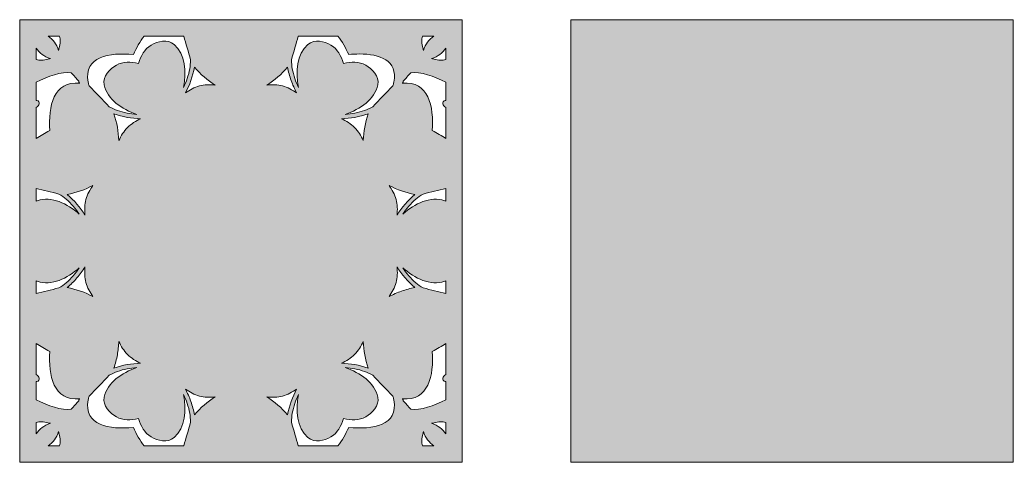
# Model space of a CAD drawing. Extents: x -175 to 692, y -400 to 112.
# Drawn here: x 324.8 to 692.2, y -400.3 to -236.7 of the extents above; entities that cross this region are included whole.
import ezdxf

# ---------------------------------------------------------------- set-up
doc = ezdxf.new("R2010")
doc.units = 0
doc.header["$MEASUREMENT"] = 0
doc.layers.add('Layer 1', color=7, linetype='Continuous', lineweight=0)

msp = doc.modelspace()

# ---------------------------------------------------------------- hatches: boundary and pattern name
at = {"layer": 'Layer 1', "true_color": 0x005978, "transparency": 33554687}
h = msp.add_hatch(color=146, dxfattribs=at)
h.dxf.hatch_style = 2
edge = h.paths.add_edge_path()
edge.add_spline(control_points=[(473.87, -389.92), (473.87, -389.92), (473.94, -389.6), (473.94, -389.6), (473.99, -389.39), (474.02, -389.19), (474.06, -388.98), (474.85, -391.37), (476.2, -393.06), (477.9, -394.29), (477.9, -394.29), (473.75, -394.29), (473.75, -394.29), (473.19, -393.03), (473.53, -391.45), (473.87, -389.92)], knot_values=[0, 0, 0, 0, 1, 1, 1, 2, 2, 2, 3, 3, 3, 4, 4, 4, 5, 5, 5, 5], degree=3, periodic=0)
edge = h.paths.add_edge_path()
edge.add_spline(control_points=[(427.8, -394.29), (426.96, -391.38), (426.11, -388.47), (425.27, -385.55), (425.26, -385.53), (425.25, -385.52), (425.25, -385.5), (425.29, -384.37), (425.41, -383.25), (425.59, -382.19), (426, -379.78), (426.85, -377.47), (427.92, -375.25), (426.76, -381.09), (427.2, -387.5), (431.36, -391.19), (433.76, -393.32), (437.45, -392.4), (439.89, -390.95), (442.34, -389.5), (443.68, -386.92), (444.54, -384.19), (447.34, -384.81), (450.24, -384.93), (452.72, -383.54), (455.2, -382.15), (457.84, -379.42), (457.2, -376.28), (456.08, -370.82), (450.76, -367.24), (445.11, -365.33), (447.57, -365.5), (449.99, -365.93), (452.29, -366.77), (453.3, -367.15), (454.32, -367.6), (455.32, -368.13), (455.33, -368.15), (455.34, -368.17), (455.36, -368.18), (457.82, -370.74), (460.28, -373.3), (462.75, -375.87), (462.9, -376.32), (463.04, -376.77), (463.13, -377.24), (464.99, -386.83), (455.2, -388.29), (446.44, -387.47), (446.44, -387.47), (446.44, -387.47), (446.44, -387.47), (445.32, -389.9), (443.98, -392.3), (442.44, -394.29), (442.44, -394.29), (427.8, -394.29), (427.8, -394.29)], knot_values=[0, 0, 0, 0, 1, 1, 1, 2, 2, 2, 3, 3, 3, 4, 4, 4, 5, 5, 5, 6, 6, 6, 7, 7, 7, 8, 8, 8, 9, 9, 9, 10, 10, 10, 11, 11, 11, 12, 12, 12, 13, 13, 13, 14, 14, 14, 15, 15, 15, 16, 16, 16, 17, 17, 17, 18, 18, 18, 19, 19, 19, 19], degree=3, periodic=0)
edge = h.paths.add_edge_path()
edge.add_spline(control_points=[(366.79, -387.47), (366.79, -387.47), (366.79, -387.47), (366.79, -387.47), (358.03, -388.29), (348.24, -386.83), (350.1, -377.24), (350.19, -376.77), (350.33, -376.32), (350.48, -375.87), (352.95, -373.3), (355.41, -370.74), (357.87, -368.18), (357.88, -368.17), (357.89, -368.15), (357.91, -368.13), (358.91, -367.6), (359.93, -367.15), (360.94, -366.77), (363.24, -365.93), (365.66, -365.5), (368.12, -365.33), (362.47, -367.24), (357.15, -370.82), (356.03, -376.28), (355.39, -379.42), (358.03, -382.15), (360.51, -383.54), (362.99, -384.93), (365.89, -384.81), (368.69, -384.19), (369.55, -386.92), (370.89, -389.5), (373.34, -390.95), (375.78, -392.4), (379.46, -393.32), (381.87, -391.19), (386.03, -387.5), (386.47, -381.09), (385.31, -375.25), (386.38, -377.47), (387.23, -379.78), (387.64, -382.19), (387.82, -383.25), (387.94, -384.37), (387.98, -385.5), (387.97, -385.52), (387.97, -385.53), (387.96, -385.55), (387.12, -388.47), (386.27, -391.38), (385.43, -394.29), (385.43, -394.29), (370.79, -394.29), (370.79, -394.29), (369.25, -392.3), (367.91, -389.9), (366.79, -387.47)], knot_values=[0, 0, 0, 0, 1, 1, 1, 2, 2, 2, 3, 3, 3, 4, 4, 4, 5, 5, 5, 6, 6, 6, 7, 7, 7, 8, 8, 8, 9, 9, 9, 10, 10, 10, 11, 11, 11, 12, 12, 12, 13, 13, 13, 14, 14, 14, 15, 15, 15, 16, 16, 16, 17, 17, 17, 18, 18, 18, 19, 19, 19, 19], degree=3, periodic=0)
edge = h.paths.add_edge_path()
edge.add_spline(control_points=[(335.33, -394.29), (337.03, -393.06), (338.38, -391.37), (339.17, -388.98), (339.21, -389.19), (339.24, -389.39), (339.29, -389.6), (339.29, -389.6), (339.36, -389.92), (339.36, -389.92), (339.7, -391.45), (340.04, -393.02), (339.48, -394.29), (339.48, -394.29), (335.33, -394.29), (335.33, -394.29)], knot_values=[0, 0, 0, 0, 1, 1, 1, 2, 2, 2, 3, 3, 3, 4, 4, 4, 5, 5, 5, 5], degree=3, periodic=0)
edge = h.paths.add_edge_path()
edge.add_spline(control_points=[(339.36, -247.08), (339.36, -247.08), (339.29, -247.39), (339.29, -247.39), (339.24, -247.61), (339.21, -247.81), (339.17, -248.01), (338.38, -245.63), (337.03, -243.94), (335.34, -242.71), (335.34, -242.71), (339.48, -242.71), (339.48, -242.71), (340.04, -243.98), (339.7, -245.55), (339.36, -247.08)], knot_values=[0, 0, 0, 0, 1, 1, 1, 2, 2, 2, 3, 3, 3, 4, 4, 4, 5, 5, 5, 5], degree=3, periodic=0)
edge = h.paths.add_edge_path()
edge.add_spline(control_points=[(349.21, -303.12), (348.79, -305.03), (348.69, -306.99), (348.91, -308.93), (347.09, -306.09), (344.97, -303.48), (342.33, -301.27), (345.72, -300.69), (348.86, -299.48), (351.86, -297.93), (350.7, -299.5), (349.81, -301.25), (349.21, -303.12)], knot_values=[0, 0, 0, 0, 1, 1, 1, 2, 2, 2, 3, 3, 3, 4, 4, 4, 4], degree=3, periodic=0)
edge = h.paths.add_edge_path()
edge.add_spline(control_points=[(342.33, -335.72), (343.65, -334.62), (344.84, -333.42), (345.93, -332.13), (347.02, -330.85), (348.01, -329.48), (348.91, -328.06), (348.69, -330.01), (348.79, -331.97), (349.21, -333.88), (349.81, -335.75), (350.7, -337.49), (351.86, -339.06), (348.86, -337.52), (345.72, -336.31), (342.33, -335.72)], knot_values=[0, 0, 0, 0, 1, 1, 1, 2, 2, 2, 3, 3, 3, 4, 4, 4, 5, 5, 5, 5], degree=3, periodic=0)
edge = h.paths.add_edge_path()
edge.add_spline(control_points=[(330.82, -389.77), (330.82, -389.77), (330.82, -385.63), (330.82, -385.63), (332.09, -385.07), (333.67, -385.41), (335.2, -385.75), (335.2, -385.75), (335.51, -385.82), (335.51, -385.82), (335.73, -385.87), (335.93, -385.91), (336.13, -385.94), (333.74, -386.73), (332.06, -388.08), (330.82, -389.77)], knot_values=[0, 0, 0, 0, 1, 1, 1, 2, 2, 2, 3, 3, 3, 4, 4, 4, 5, 5, 5, 5], degree=3, periodic=0)
edge = h.paths.add_edge_path()
edge.add_spline(control_points=[(331.28, -303.59), (331.12, -303.64), (330.97, -303.7), (330.82, -303.77), (330.82, -303.77), (330.82, -299.05), (330.82, -299.05), (333.62, -299.74), (336.42, -300.44), (339.22, -301.12), (339.24, -301.13), (339.25, -301.13), (339.27, -301.13), (340.23, -301.73), (341.14, -302.39), (341.97, -303.08), (343.85, -304.65), (345.43, -306.54), (346.81, -308.57), (342.33, -304.64), (336.57, -301.82), (331.28, -303.59)], knot_values=[0, 0, 0, 0, 1, 1, 1, 2, 2, 2, 3, 3, 3, 4, 4, 4, 5, 5, 5, 6, 6, 6, 7, 7, 7, 7], degree=3, periodic=0)
edge = h.paths.add_edge_path()
edge.add_spline(control_points=[(330.82, -333.22), (330.97, -333.29), (331.12, -333.36), (331.28, -333.41), (336.57, -335.18), (342.33, -332.35), (346.81, -328.42), (345.43, -330.46), (343.85, -332.35), (341.97, -333.92), (341.14, -334.6), (340.23, -335.26), (339.27, -335.86), (339.25, -335.86), (339.24, -335.86), (339.22, -335.87), (336.42, -336.56), (333.62, -337.25), (330.82, -337.94), (330.82, -337.94), (330.82, -333.22), (330.82, -333.22)], knot_values=[0, 0, 0, 0, 1, 1, 1, 2, 2, 2, 3, 3, 3, 4, 4, 4, 5, 5, 5, 6, 6, 6, 7, 7, 7, 7], degree=3, periodic=0)
edge = h.paths.add_edge_path()
edge.add_spline(control_points=[(330.82, -269.08), (330.84, -269.07), (330.85, -269.08), (330.87, -269.07), (331.97, -268.67), (332.58, -266.9), (331.06, -266.5), (330.98, -266.48), (330.9, -266.48), (330.82, -266.47), (330.82, -266.47), (330.82, -259.79), (330.82, -259.79), (335.06, -257.72), (340.32, -255.54), (343.84, -256.33), (344.77, -257.34), (345.71, -258.35), (346.64, -259.35), (346.58, -259.59), (346.63, -259.86), (346.87, -260.08), (346.9, -260.11), (346.93, -260.14), (346.96, -260.17), (337.21, -259.22), (335.28, -268.71), (335.89, -277.66), (335.89, -277.66), (335.88, -277.66), (335.88, -277.66), (334.11, -278.53), (332.39, -279.51), (330.82, -280.61), (330.82, -280.61), (330.82, -269.08), (330.82, -269.08)], knot_values=[0, 0, 0, 0, 1, 1, 1, 2, 2, 2, 3, 3, 3, 4, 4, 4, 5, 5, 5, 6, 6, 6, 7, 7, 7, 8, 8, 8, 9, 9, 9, 10, 10, 10, 11, 11, 11, 12, 12, 12, 12], degree=3, periodic=0)
edge = h.paths.add_edge_path()
edge.add_spline(control_points=[(330.82, -247.22), (332.06, -248.92), (333.74, -250.26), (336.13, -251.05), (335.93, -251.09), (335.73, -251.12), (335.51, -251.17), (335.51, -251.17), (335.2, -251.24), (335.2, -251.24), (333.67, -251.58), (332.1, -251.92), (330.82, -251.36), (330.82, -251.36), (330.82, -247.22), (330.82, -247.22)], knot_values=[0, 0, 0, 0, 1, 1, 1, 2, 2, 2, 3, 3, 3, 4, 4, 4, 5, 5, 5, 5], degree=3, periodic=0)
edge = h.paths.add_edge_path()
edge.add_spline(control_points=[(346.87, -376.91), (346.63, -377.14), (346.58, -377.4), (346.64, -377.64), (345.71, -378.65), (344.77, -379.65), (343.84, -380.66), (340.32, -381.45), (335.06, -379.28), (330.82, -377.2), (330.82, -377.2), (330.82, -370.52), (330.82, -370.52), (330.9, -370.51), (330.98, -370.51), (331.06, -370.49), (332.58, -370.1), (331.97, -368.32), (330.87, -367.92), (330.85, -367.91), (330.84, -367.92), (330.82, -367.91), (330.82, -367.91), (330.82, -356.39), (330.82, -356.39), (332.39, -357.48), (334.11, -358.47), (335.88, -359.33), (335.88, -359.33), (335.89, -359.33), (335.89, -359.33), (335.28, -368.28), (337.21, -377.77), (346.96, -376.82), (346.93, -376.85), (346.9, -376.88), (346.87, -376.91)], knot_values=[0, 0, 0, 0, 1, 1, 1, 2, 2, 2, 3, 3, 3, 4, 4, 4, 5, 5, 5, 6, 6, 6, 7, 7, 7, 8, 8, 8, 9, 9, 9, 10, 10, 10, 11, 11, 11, 12, 12, 12, 12], degree=3, periodic=0)
edge = h.paths.add_edge_path()
edge.add_spline(control_points=[(369.48, -363.69), (366.11, -363.84), (362.79, -364.37), (359.55, -365.56), (360.15, -363.94), (360.57, -362.3), (360.88, -360.65), (361.18, -358.99), (361.35, -357.32), (361.43, -355.64), (362.21, -357.43), (363.27, -359.07), (364.59, -360.52), (366.04, -361.84), (367.69, -362.9), (369.48, -363.69)], knot_values=[0, 0, 0, 0, 1, 1, 1, 2, 2, 2, 3, 3, 3, 4, 4, 4, 5, 5, 5, 5], degree=3, periodic=0)
edge = h.paths.add_edge_path()
edge.add_spline(control_points=[(364.59, -276.48), (363.27, -277.92), (362.21, -279.57), (361.43, -281.36), (361.27, -277.99), (360.74, -274.67), (359.55, -271.43), (362.79, -272.63), (366.11, -273.15), (369.48, -273.31), (367.69, -274.09), (366.04, -275.16), (364.59, -276.48)], knot_values=[0, 0, 0, 0, 1, 1, 1, 2, 2, 2, 3, 3, 3, 4, 4, 4, 4], degree=3, periodic=0)
edge = h.paths.add_edge_path()
edge.add_spline(control_points=[(385.43, -242.71), (386.27, -245.62), (387.12, -248.53), (387.96, -251.44), (387.97, -251.46), (387.97, -251.48), (387.98, -251.5), (387.94, -252.63), (387.82, -253.74), (387.64, -254.8), (387.23, -257.22), (386.38, -259.53), (385.31, -261.75), (386.47, -255.9), (386.03, -249.49), (381.87, -245.81), (379.46, -243.68), (375.78, -244.6), (373.34, -246.05), (370.89, -247.5), (369.55, -250.07), (368.69, -252.8), (365.89, -252.18), (362.99, -252.06), (360.51, -253.45), (358.03, -254.84), (355.39, -257.58), (356.03, -260.72), (357.15, -266.17), (362.47, -269.76), (368.12, -271.67), (365.66, -271.49), (363.24, -271.07), (360.94, -270.22), (359.93, -269.85), (358.91, -269.39), (357.91, -268.86), (357.89, -268.84), (357.88, -268.83), (357.87, -268.82), (355.41, -266.25), (352.95, -263.69), (350.48, -261.13), (350.33, -260.68), (350.19, -260.23), (350.1, -259.75), (348.24, -250.16), (358.03, -248.71), (366.79, -249.52), (367.91, -247.1), (369.26, -244.7), (370.79, -242.71), (370.79, -242.71), (385.43, -242.71), (385.43, -242.71)], knot_values=[0, 0, 0, 0, 1, 1, 1, 2, 2, 2, 3, 3, 3, 4, 4, 4, 5, 5, 5, 6, 6, 6, 7, 7, 7, 8, 8, 8, 9, 9, 9, 10, 10, 10, 11, 11, 11, 12, 12, 12, 13, 13, 13, 14, 14, 14, 15, 15, 15, 16, 16, 16, 17, 17, 17, 18, 18, 18, 18], degree=3, periodic=0)
edge = h.paths.add_edge_path()
edge.add_spline(control_points=[(422, -261.1), (420.08, -260.68), (418.12, -260.58), (416.18, -260.8), (419.02, -258.97), (421.64, -256.86), (423.84, -254.21), (424.14, -255.91), (424.58, -257.54), (425.15, -259.13), (425.72, -260.71), (426.41, -262.25), (427.18, -263.74), (425.61, -262.58), (423.86, -261.69), (422, -261.1)], knot_values=[0, 0, 0, 0, 1, 1, 1, 2, 2, 2, 3, 3, 3, 4, 4, 4, 5, 5, 5, 5], degree=3, periodic=0)
edge = h.paths.add_edge_path()
edge.add_spline(control_points=[(416.18, -376.2), (418.12, -376.42), (420.08, -376.32), (422, -375.9), (423.86, -375.31), (425.61, -374.42), (427.18, -373.25), (425.63, -376.25), (424.43, -379.39), (423.84, -382.78), (421.64, -380.14), (419.02, -378.02), (416.18, -376.2)], knot_values=[0, 0, 0, 0, 1, 1, 1, 2, 2, 2, 3, 3, 3, 4, 4, 4, 4], degree=3, periodic=0)
edge = h.paths.add_edge_path()
edge.add_spline(control_points=[(391.23, -375.9), (393.15, -376.32), (395.11, -376.42), (397.05, -376.2), (394.21, -378.02), (391.59, -380.14), (389.39, -382.78), (389.09, -381.08), (388.65, -379.46), (388.08, -377.87), (387.51, -376.28), (386.82, -374.75), (386.05, -373.25), (387.62, -374.42), (389.37, -375.31), (391.23, -375.9)], knot_values=[0, 0, 0, 0, 1, 1, 1, 2, 2, 2, 3, 3, 3, 4, 4, 4, 5, 5, 5, 5], degree=3, periodic=0)
edge = h.paths.add_edge_path()
edge.add_spline(control_points=[(397.05, -260.8), (395.11, -260.58), (393.15, -260.68), (391.23, -261.1), (389.37, -261.69), (387.62, -262.58), (386.05, -263.74), (387.6, -260.75), (388.8, -257.61), (389.39, -254.21), (391.59, -256.86), (394.21, -258.97), (397.05, -260.8)], knot_values=[0, 0, 0, 0, 1, 1, 1, 2, 2, 2, 3, 3, 3, 4, 4, 4, 4], degree=3, periodic=0)
edge = h.paths.add_edge_path()
edge.add_spline(control_points=[(453.68, -365.56), (450.44, -364.37), (447.12, -363.84), (443.75, -363.69), (445.54, -362.9), (447.19, -361.84), (448.63, -360.52), (449.96, -359.07), (451.02, -357.43), (451.8, -355.64), (451.96, -359), (452.48, -362.33), (453.68, -365.56)], knot_values=[0, 0, 0, 0, 1, 1, 1, 2, 2, 2, 3, 3, 3, 4, 4, 4, 4], degree=3, periodic=0)
edge = h.paths.add_edge_path()
edge.add_spline(control_points=[(451.8, -281.36), (451.02, -279.57), (449.96, -277.92), (448.63, -276.48), (447.19, -275.16), (445.54, -274.09), (443.75, -273.31), (447.12, -273.15), (450.44, -272.63), (453.68, -271.43), (452.48, -274.67), (451.96, -277.99), (451.8, -281.36)], knot_values=[0, 0, 0, 0, 1, 1, 1, 2, 2, 2, 3, 3, 3, 4, 4, 4, 4], degree=3, periodic=0)
edge = h.paths.add_edge_path()
edge.add_spline(control_points=[(446.44, -249.52), (447.75, -249.4), (449.09, -249.33), (450.41, -249.33), (457.88, -249.33), (464.71, -251.6), (463.13, -259.75), (463.04, -260.23), (462.9, -260.68), (462.75, -261.13), (460.28, -263.69), (457.82, -266.25), (455.36, -268.82), (455.34, -268.83), (455.33, -268.84), (455.32, -268.86), (454.32, -269.39), (453.3, -269.85), (452.29, -270.22), (449.99, -271.07), (447.57, -271.49), (445.11, -271.67), (450.76, -269.76), (456.08, -266.17), (457.2, -260.72), (457.84, -257.58), (455.2, -254.84), (452.72, -253.45), (450.24, -252.06), (447.34, -252.18), (444.54, -252.8), (443.68, -250.07), (442.34, -247.5), (439.89, -246.05), (437.45, -244.6), (433.76, -243.68), (431.36, -245.81), (427.2, -249.49), (426.76, -255.9), (427.92, -261.75), (426.85, -259.53), (426, -257.22), (425.59, -254.8), (425.41, -253.74), (425.29, -252.63), (425.25, -251.5), (425.25, -251.48), (425.26, -251.46), (425.27, -251.44), (426.11, -248.53), (426.95, -245.62), (427.8, -242.71), (427.8, -242.71), (442.44, -242.71), (442.44, -242.71), (443.98, -244.7), (445.32, -247.1), (446.44, -249.52)], knot_values=[0, 0, 0, 0, 1, 1, 1, 2, 2, 2, 3, 3, 3, 4, 4, 4, 5, 5, 5, 6, 6, 6, 7, 7, 7, 8, 8, 8, 9, 9, 9, 10, 10, 10, 11, 11, 11, 12, 12, 12, 13, 13, 13, 14, 14, 14, 15, 15, 15, 16, 16, 16, 17, 17, 17, 18, 18, 18, 19, 19, 19, 19], degree=3, periodic=0)
edge = h.paths.add_edge_path()
edge.add_spline(control_points=[(477.88, -242.71), (476.19, -243.95), (474.85, -245.63), (474.06, -248.01), (474.02, -247.81), (473.99, -247.61), (473.94, -247.39), (473.94, -247.39), (473.87, -247.08), (473.87, -247.08), (473.53, -245.55), (473.19, -243.98), (473.75, -242.71), (473.75, -242.71), (477.88, -242.71), (477.88, -242.71)], knot_values=[0, 0, 0, 0, 1, 1, 1, 2, 2, 2, 3, 3, 3, 4, 4, 4, 5, 5, 5, 5], degree=3, periodic=0)
edge = h.paths.add_edge_path()
edge.add_spline(control_points=[(482.41, -247.22), (482.41, -247.22), (482.41, -251.36), (482.41, -251.36), (481.14, -251.93), (479.56, -251.58), (478.03, -251.24), (478.03, -251.24), (477.72, -251.17), (477.72, -251.17), (477.5, -251.12), (477.3, -251.09), (477.1, -251.05), (479.49, -250.26), (481.17, -248.91), (482.41, -247.22)], knot_values=[0, 0, 0, 0, 1, 1, 1, 2, 2, 2, 3, 3, 3, 4, 4, 4, 5, 5, 5, 5], degree=3, periodic=0)
edge = h.paths.add_edge_path()
edge.add_spline(control_points=[(482.41, -266.47), (482.33, -266.48), (482.25, -266.48), (482.17, -266.5), (480.65, -266.9), (481.26, -268.67), (482.36, -269.07), (482.38, -269.08), (482.39, -269.07), (482.41, -269.08), (482.41, -269.08), (482.41, -280.61), (482.41, -280.61), (480.85, -279.52), (479.12, -278.53), (477.35, -277.66), (477.35, -277.66), (477.34, -277.66), (477.34, -277.66), (477.95, -268.71), (476.02, -259.22), (466.27, -260.17), (466.3, -260.14), (466.33, -260.11), (466.36, -260.08), (466.6, -259.86), (466.65, -259.59), (466.59, -259.35), (467.52, -258.35), (468.46, -257.34), (469.39, -256.33), (472.91, -255.54), (478.18, -257.72), (482.41, -259.8), (482.41, -259.8), (482.41, -266.47), (482.41, -266.47)], knot_values=[0, 0, 0, 0, 1, 1, 1, 2, 2, 2, 3, 3, 3, 4, 4, 4, 5, 5, 5, 6, 6, 6, 7, 7, 7, 8, 8, 8, 9, 9, 9, 10, 10, 10, 11, 11, 11, 12, 12, 12, 12], degree=3, periodic=0)
edge = h.paths.add_edge_path()
edge.add_spline(control_points=[(464.02, -333.88), (464.44, -331.97), (464.54, -330.01), (464.31, -328.06), (466.14, -330.91), (468.25, -333.52), (470.9, -335.72), (469.2, -336.02), (467.57, -336.47), (465.99, -337.03), (464.4, -337.6), (462.86, -338.29), (461.37, -339.06), (462.53, -337.49), (463.42, -335.75), (464.02, -333.88)], knot_values=[0, 0, 0, 0, 1, 1, 1, 2, 2, 2, 3, 3, 3, 4, 4, 4, 5, 5, 5, 5], degree=3, periodic=0)
edge = h.paths.add_edge_path()
edge.add_spline(control_points=[(464.31, -308.93), (464.54, -306.99), (464.44, -305.03), (464.02, -303.12), (463.42, -301.25), (462.53, -299.5), (461.37, -297.93), (464.37, -299.48), (467.51, -300.69), (470.9, -301.27), (468.25, -303.48), (466.14, -306.09), (464.31, -308.93)], knot_values=[0, 0, 0, 0, 1, 1, 1, 2, 2, 2, 3, 3, 3, 4, 4, 4, 4], degree=3, periodic=0)
edge = h.paths.add_edge_path()
edge.add_spline(control_points=[(482.41, -337.94), (479.61, -337.25), (476.81, -336.56), (474.01, -335.87), (473.99, -335.86), (473.97, -335.86), (473.96, -335.86), (472.99, -335.26), (472.09, -334.6), (471.26, -333.92), (469.38, -332.35), (467.8, -330.46), (466.42, -328.42), (470.9, -332.35), (476.66, -335.18), (481.94, -333.41), (482.11, -333.36), (482.26, -333.29), (482.41, -333.22), (482.41, -333.22), (482.41, -337.94), (482.41, -337.94)], knot_values=[0, 0, 0, 0, 1, 1, 1, 2, 2, 2, 3, 3, 3, 4, 4, 4, 5, 5, 5, 6, 6, 6, 7, 7, 7, 7], degree=3, periodic=0)
edge = h.paths.add_edge_path()
edge.add_spline(control_points=[(482.41, -303.77), (482.26, -303.71), (482.11, -303.64), (481.94, -303.59), (476.66, -301.82), (470.9, -304.64), (466.42, -308.57), (467.8, -306.54), (469.38, -304.65), (471.26, -303.08), (472.09, -302.39), (472.99, -301.73), (473.96, -301.13), (473.97, -301.13), (473.99, -301.13), (474.01, -301.12), (476.81, -300.43), (479.61, -299.74), (482.41, -299.05), (482.41, -299.05), (482.41, -303.77), (482.41, -303.77)], knot_values=[0, 0, 0, 0, 1, 1, 1, 2, 2, 2, 3, 3, 3, 4, 4, 4, 5, 5, 5, 6, 6, 6, 7, 7, 7, 7], degree=3, periodic=0)
edge = h.paths.add_edge_path()
edge.add_spline(control_points=[(482.41, -367.91), (482.39, -367.92), (482.38, -367.91), (482.36, -367.92), (481.26, -368.32), (480.65, -370.1), (482.17, -370.49), (482.25, -370.51), (482.33, -370.52), (482.41, -370.52), (482.41, -370.52), (482.41, -377.2), (482.41, -377.2), (478.18, -379.28), (472.91, -381.45), (469.39, -380.66), (468.46, -379.65), (467.52, -378.65), (466.59, -377.64), (466.65, -377.4), (466.6, -377.14), (466.36, -376.91), (466.33, -376.88), (466.3, -376.85), (466.27, -376.82), (476.02, -377.77), (477.95, -368.28), (477.34, -359.33), (477.34, -359.33), (477.35, -359.33), (477.35, -359.33), (479.12, -358.47), (480.85, -357.48), (482.41, -356.38), (482.41, -356.38), (482.41, -367.91), (482.41, -367.91)], knot_values=[0, 0, 0, 0, 1, 1, 1, 2, 2, 2, 3, 3, 3, 4, 4, 4, 5, 5, 5, 6, 6, 6, 7, 7, 7, 8, 8, 8, 9, 9, 9, 10, 10, 10, 11, 11, 11, 12, 12, 12, 12], degree=3, periodic=0)
edge = h.paths.add_edge_path()
edge.add_spline(control_points=[(477.1, -385.94), (477.3, -385.91), (477.5, -385.87), (477.72, -385.82), (477.72, -385.82), (478.03, -385.75), (478.03, -385.75), (479.56, -385.41), (481.14, -385.07), (482.41, -385.64), (482.41, -385.64), (482.41, -389.78), (482.41, -389.78), (481.17, -388.08), (479.49, -386.73), (477.1, -385.94)], knot_values=[0, 0, 0, 0, 1, 1, 1, 2, 2, 2, 3, 3, 3, 4, 4, 4, 5, 5, 5, 5], degree=3, periodic=0)
edge = h.paths.add_edge_path()
edge.add_spline(control_points=[(477.96, -236.7), (477.96, -236.7), (464.58, -236.7), (464.58, -236.7), (464.58, -236.7), (464.12, -236.7), (464.12, -236.7), (464.12, -236.7), (427.94, -236.7), (427.94, -236.7), (427.94, -236.7), (426.81, -236.7), (426.81, -236.7), (426.81, -236.7), (406.79, -236.7), (406.79, -236.7), (406.79, -236.7), (406.44, -236.7), (406.44, -236.7), (406.44, -236.7), (386.41, -236.7), (386.41, -236.7), (386.41, -236.7), (385.29, -236.7), (385.29, -236.7), (385.29, -236.7), (349.11, -236.7), (349.11, -236.7), (349.11, -236.7), (348.65, -236.7), (348.65, -236.7), (348.65, -236.7), (335.27, -236.7), (335.27, -236.7), (335.27, -236.7), (324.82, -236.7), (324.82, -236.7), (324.82, -236.7), (324.82, -247.16), (324.82, -247.16), (324.82, -247.16), (324.82, -260.54), (324.82, -260.54), (324.82, -260.54), (324.82, -260.99), (324.82, -260.99), (324.82, -260.99), (324.82, -262.81), (324.82, -262.81), (324.82, -262.81), (324.82, -263.51), (324.82, -263.51), (324.82, -263.51), (324.82, -265), (324.82, -265), (324.82, -265), (324.82, -276.89), (324.82, -276.89), (324.82, -276.89), (324.82, -279.45), (324.82, -279.45), (324.82, -279.45), (324.82, -287.37), (324.82, -287.37), (324.82, -287.37), (324.82, -293.36), (324.82, -293.36), (324.82, -293.36), (324.82, -296), (324.82, -296), (324.82, -296), (324.82, -300.24), (324.82, -300.24), (324.82, -300.24), (324.82, -315.16), (324.82, -315.16), (324.82, -315.16), (324.82, -321.83), (324.82, -321.83), (324.82, -321.83), (324.82, -336.76), (324.82, -336.76), (324.82, -336.76), (324.82, -341), (324.82, -341), (324.82, -341), (324.82, -343.63), (324.82, -343.63), (324.82, -343.63), (324.82, -349.63), (324.82, -349.63), (324.82, -349.63), (324.82, -357.54), (324.82, -357.54), (324.82, -357.54), (324.82, -360.11), (324.82, -360.11), (324.82, -360.11), (324.82, -372), (324.82, -372), (324.82, -372), (324.82, -373.49), (324.82, -373.49), (324.82, -373.49), (324.82, -374.19), (324.82, -374.19), (324.82, -374.19), (324.82, -376), (324.82, -376), (324.82, -376), (324.82, -376.46), (324.82, -376.46), (324.82, -376.46), (324.82, -389.85), (324.82, -389.85), (324.82, -389.85), (324.82, -400.29), (324.82, -400.29), (324.82, -400.29), (335.27, -400.29), (335.27, -400.29), (335.27, -400.29), (348.65, -400.29), (348.65, -400.29), (348.65, -400.29), (349.11, -400.29), (349.11, -400.29), (349.11, -400.29), (385.29, -400.29), (385.29, -400.29), (385.29, -400.29), (386.42, -400.29), (386.42, -400.29), (386.42, -400.29), (406.42, -400.29), (406.42, -400.29), (406.42, -400.29), (406.81, -400.29), (406.81, -400.29), (406.81, -400.29), (426.81, -400.29), (426.81, -400.29), (426.81, -400.29), (427.94, -400.29), (427.94, -400.29), (427.94, -400.29), (464.12, -400.29), (464.12, -400.29), (464.12, -400.29), (464.58, -400.29), (464.58, -400.29), (464.58, -400.29), (477.96, -400.29), (477.96, -400.29), (477.96, -400.29), (488.41, -400.29), (488.41, -400.29), (488.41, -400.29), (488.41, -389.85), (488.41, -389.85), (488.41, -389.85), (488.41, -376.47), (488.41, -376.47), (488.41, -376.47), (488.41, -376), (488.41, -376), (488.41, -376), (488.41, -374.18), (488.41, -374.18), (488.41, -374.18), (488.41, -373.49), (488.41, -373.49), (488.41, -373.49), (488.41, -372), (488.41, -372), (488.41, -372), (488.41, -360.11), (488.41, -360.11), (488.41, -360.11), (488.41, -357.54), (488.41, -357.54), (488.41, -357.54), (488.41, -349.61), (488.41, -349.61), (488.41, -349.61), (488.41, -343.65), (488.41, -343.65), (488.41, -343.65), (488.41, -341), (488.41, -341), (488.41, -341), (488.41, -336.75), (488.41, -336.75), (488.41, -336.75), (488.41, -321.84), (488.41, -321.84), (488.41, -321.84), (488.41, -315.15), (488.41, -315.15), (488.41, -315.15), (488.41, -300.25), (488.41, -300.25), (488.41, -300.25), (488.41, -296), (488.41, -296), (488.41, -296), (488.41, -293.35), (488.41, -293.35), (488.41, -293.35), (488.41, -287.38), (488.41, -287.38), (488.41, -287.38), (488.41, -279.45), (488.41, -279.45), (488.41, -279.45), (488.41, -276.89), (488.41, -276.89), (488.41, -276.89), (488.41, -265), (488.41, -265), (488.41, -265), (488.41, -263.51), (488.41, -263.51), (488.41, -263.51), (488.41, -262.81), (488.41, -262.81), (488.41, -262.81), (488.41, -260.99), (488.41, -260.99), (488.41, -260.99), (488.41, -260.54), (488.41, -260.54), (488.41, -260.54), (488.41, -247.16), (488.41, -247.16), (488.41, -247.16), (488.41, -236.7), (488.41, -236.7), (488.41, -236.7), (477.96, -236.7), (477.96, -236.7)], knot_values=[0, 0, 0, 0, 1, 1, 1, 2, 2, 2, 3, 3, 3, 4, 4, 4, 5, 5, 5, 6, 6, 6, 7, 7, 7, 8, 8, 8, 9, 9, 9, 10, 10, 10, 11, 11, 11, 12, 12, 12, 13, 13, 13, 14, 14, 14, 15, 15, 15, 16, 16, 16, 17, 17, 17, 18, 18, 18, 19, 19, 19, 20, 20, 20, 21, 21, 21, 22, 22, 22, 23, 23, 23, 24, 24, 24, 25, 25, 25, 26, 26, 26, 27, 27, 27, 28, 28, 28, 29, 29, 29, 30, 30, 30, 31, 31, 31, 32, 32, 32, 33, 33, 33, 34, 34, 34, 35, 35, 35, 36, 36, 36, 37, 37, 37, 38, 38, 38, 39, 39, 39, 40, 40, 40, 41, 41, 41, 42, 42, 42, 43, 43, 43, 44, 44, 44, 45, 45, 45, 46, 46, 46, 47, 47, 47, 48, 48, 48, 49, 49, 49, 50, 50, 50, 51, 51, 51, 52, 52, 52, 53, 53, 53, 54, 54, 54, 55, 55, 55, 56, 56, 56, 57, 57, 57, 58, 58, 58, 59, 59, 59, 60, 60, 60, 61, 61, 61, 62, 62, 62, 63, 63, 63, 64, 64, 64, 65, 65, 65, 66, 66, 66, 67, 67, 67, 68, 68, 68, 69, 69, 69, 70, 70, 70, 71, 71, 71, 72, 72, 72, 73, 73, 73, 74, 74, 74, 75, 75, 75, 76, 76, 76, 77, 77, 77, 78, 78, 78, 79, 79, 79, 80, 80, 80, 80], degree=3, periodic=0)
at = {"layer": 'Layer 1', "true_color": 0x0c2d56, "transparency": 33554687}
h = msp.add_hatch(color=158, dxfattribs=at)
h.dxf.hatch_style = 2
h.paths.add_polyline_path([(528.59, -400.29), (692.18, -400.29), (692.18, -236.7), (528.59, -236.7)])

# ---------------------------------------------------------------- linework, layer by layer
at = {"layer": 'Layer 1'}
msp.add_lwpolyline([(528.59, -400.29), (692.18, -400.29), (692.18, -236.7), (528.59, -236.7)], close=True, dxfattribs=at)
for points, knots in [([(477.96, -236.7), (477.96, -236.7), (464.58, -236.7), (464.58, -236.7), (464.58, -236.7), (464.12, -236.7), (464.12, -236.7), (464.12, -236.7), (427.94, -236.7), (427.94, -236.7), (427.94, -236.7), (426.81, -236.7), (426.81, -236.7), (426.81, -236.7), (406.79, -236.7), (406.79, -236.7), (406.79, -236.7), (406.44, -236.7), (406.44, -236.7), (406.44, -236.7), (386.41, -236.7), (386.41, -236.7), (386.41, -236.7), (385.29, -236.7), (385.29, -236.7), (385.29, -236.7), (349.11, -236.7), (349.11, -236.7), (349.11, -236.7), (348.65, -236.7), (348.65, -236.7), (348.65, -236.7), (335.27, -236.7), (335.27, -236.7), (335.27, -236.7), (324.82, -236.7), (324.82, -236.7), (324.82, -236.7), (324.82, -247.16), (324.82, -247.16), (324.82, -247.16), (324.82, -260.54), (324.82, -260.54), (324.82, -260.54), (324.82, -260.99), (324.82, -260.99), (324.82, -260.99), (324.82, -262.81), (324.82, -262.81), (324.82, -262.81), (324.82, -263.51), (324.82, -263.51), (324.82, -263.51), (324.82, -265), (324.82, -265), (324.82, -265), (324.82, -276.89), (324.82, -276.89), (324.82, -276.89), (324.82, -279.45), (324.82, -279.45), (324.82, -279.45), (324.82, -287.37), (324.82, -287.37), (324.82, -287.37), (324.82, -293.36), (324.82, -293.36), (324.82, -293.36), (324.82, -296), (324.82, -296), (324.82, -296), (324.82, -300.24), (324.82, -300.24), (324.82, -300.24), (324.82, -315.16), (324.82, -315.16), (324.82, -315.16), (324.82, -321.83), (324.82, -321.83), (324.82, -321.83), (324.82, -336.76), (324.82, -336.76), (324.82, -336.76), (324.82, -341), (324.82, -341), (324.82, -341), (324.82, -343.63), (324.82, -343.63), (324.82, -343.63), (324.82, -349.63), (324.82, -349.63), (324.82, -349.63), (324.82, -357.54), (324.82, -357.54), (324.82, -357.54), (324.82, -360.11), (324.82, -360.11), (324.82, -360.11), (324.82, -372), (324.82, -372), (324.82, -372), (324.82, -373.49), (324.82, -373.49), (324.82, -373.49), (324.82, -374.19), (324.82, -374.19), (324.82, -374.19), (324.82, -376), (324.82, -376), (324.82, -376), (324.82, -376.46), (324.82, -376.46), (324.82, -376.46), (324.82, -389.85), (324.82, -389.85), (324.82, -389.85), (324.82, -400.29), (324.82, -400.29), (324.82, -400.29), (335.27, -400.29), (335.27, -400.29), (335.27, -400.29), (348.65, -400.29), (348.65, -400.29), (348.65, -400.29), (349.11, -400.29), (349.11, -400.29), (349.11, -400.29), (385.29, -400.29), (385.29, -400.29), (385.29, -400.29), (386.42, -400.29), (386.42, -400.29), (386.42, -400.29), (406.42, -400.29), (406.42, -400.29), (406.42, -400.29), (406.81, -400.29), (406.81, -400.29), (406.81, -400.29), (426.81, -400.29), (426.81, -400.29), (426.81, -400.29), (427.94, -400.29), (427.94, -400.29), (427.94, -400.29), (464.12, -400.29), (464.12, -400.29), (464.12, -400.29), (464.58, -400.29), (464.58, -400.29), (464.58, -400.29), (477.96, -400.29), (477.96, -400.29), (477.96, -400.29), (488.41, -400.29), (488.41, -400.29), (488.41, -400.29), (488.41, -389.85), (488.41, -389.85), (488.41, -389.85), (488.41, -376.47), (488.41, -376.47), (488.41, -376.47), (488.41, -376), (488.41, -376), (488.41, -376), (488.41, -374.18), (488.41, -374.18), (488.41, -374.18), (488.41, -373.49), (488.41, -373.49), (488.41, -373.49), (488.41, -372), (488.41, -372), (488.41, -372), (488.41, -360.11), (488.41, -360.11), (488.41, -360.11), (488.41, -357.54), (488.41, -357.54), (488.41, -357.54), (488.41, -349.61), (488.41, -349.61), (488.41, -349.61), (488.41, -343.65), (488.41, -343.65), (488.41, -343.65), (488.41, -341), (488.41, -341), (488.41, -341), (488.41, -336.75), (488.41, -336.75), (488.41, -336.75), (488.41, -321.84), (488.41, -321.84), (488.41, -321.84), (488.41, -315.15), (488.41, -315.15), (488.41, -315.15), (488.41, -300.25), (488.41, -300.25), (488.41, -300.25), (488.41, -296), (488.41, -296), (488.41, -296), (488.41, -293.35), (488.41, -293.35), (488.41, -293.35), (488.41, -287.38), (488.41, -287.38), (488.41, -287.38), (488.41, -279.45), (488.41, -279.45), (488.41, -279.45), (488.41, -276.89), (488.41, -276.89), (488.41, -276.89), (488.41, -265), (488.41, -265), (488.41, -265), (488.41, -263.51), (488.41, -263.51), (488.41, -263.51), (488.41, -262.81), (488.41, -262.81), (488.41, -262.81), (488.41, -260.99), (488.41, -260.99), (488.41, -260.99), (488.41, -260.54), (488.41, -260.54), (488.41, -260.54), (488.41, -247.16), (488.41, -247.16), (488.41, -247.16), (488.41, -236.7), (488.41, -236.7), (488.41, -236.7), (477.96, -236.7), (477.96, -236.7)], [0, 0, 0, 0, 1, 1, 1, 2, 2, 2, 3, 3, 3, 4, 4, 4, 5, 5, 5, 6, 6, 6, 7, 7, 7, 8, 8, 8, 9, 9, 9, 10, 10, 10, 11, 11, 11, 12, 12, 12, 13, 13, 13, 14, 14, 14, 15, 15, 15, 16, 16, 16, 17, 17, 17, 18, 18, 18, 19, 19, 19, 20, 20, 20, 21, 21, 21, 22, 22, 22, 23, 23, 23, 24, 24, 24, 25, 25, 25, 26, 26, 26, 27, 27, 27, 28, 28, 28, 29, 29, 29, 30, 30, 30, 31, 31, 31, 32, 32, 32, 33, 33, 33, 34, 34, 34, 35, 35, 35, 36, 36, 36, 37, 37, 37, 38, 38, 38, 39, 39, 39, 40, 40, 40, 41, 41, 41, 42, 42, 42, 43, 43, 43, 44, 44, 44, 45, 45, 45, 46, 46, 46, 47, 47, 47, 48, 48, 48, 49, 49, 49, 50, 50, 50, 51, 51, 51, 52, 52, 52, 53, 53, 53, 54, 54, 54, 55, 55, 55, 56, 56, 56, 57, 57, 57, 58, 58, 58, 59, 59, 59, 60, 60, 60, 61, 61, 61, 62, 62, 62, 63, 63, 63, 64, 64, 64, 65, 65, 65, 66, 66, 66, 67, 67, 67, 68, 68, 68, 69, 69, 69, 70, 70, 70, 71, 71, 71, 72, 72, 72, 73, 73, 73, 74, 74, 74, 75, 75, 75, 76, 76, 76, 77, 77, 77, 78, 78, 78, 79, 79, 79, 80, 80, 80, 80]), ([(339.36, -247.08), (339.36, -247.08), (339.29, -247.39), (339.29, -247.39), (339.24, -247.61), (339.21, -247.81), (339.17, -248.01), (338.38, -245.63), (337.03, -243.94), (335.34, -242.71), (335.34, -242.71), (339.48, -242.71), (339.48, -242.71), (340.04, -243.98), (339.7, -245.55), (339.36, -247.08)], [0, 0, 0, 0, 1, 1, 1, 2, 2, 2, 3, 3, 3, 4, 4, 4, 5, 5, 5, 5]), ([(385.43, -242.71), (386.27, -245.62), (387.12, -248.53), (387.96, -251.44), (387.97, -251.46), (387.97, -251.48), (387.98, -251.5), (387.94, -252.63), (387.82, -253.74), (387.64, -254.8), (387.23, -257.22), (386.38, -259.53), (385.31, -261.75), (386.47, -255.9), (386.03, -249.49), (381.87, -245.81), (379.46, -243.68), (375.78, -244.6), (373.34, -246.05), (370.89, -247.5), (369.55, -250.07), (368.69, -252.8), (365.89, -252.18), (362.99, -252.06), (360.51, -253.45), (358.03, -254.84), (355.39, -257.58), (356.03, -260.72), (357.15, -266.17), (362.47, -269.76), (368.12, -271.67), (365.66, -271.49), (363.24, -271.07), (360.94, -270.22), (359.93, -269.85), (358.91, -269.39), (357.91, -268.86), (357.89, -268.84), (357.88, -268.83), (357.87, -268.82), (355.41, -266.25), (352.95, -263.69), (350.48, -261.13), (350.33, -260.68), (350.19, -260.23), (350.1, -259.75), (348.24, -250.16), (358.03, -248.71), (366.79, -249.52), (367.91, -247.1), (369.26, -244.7), (370.79, -242.71), (370.79, -242.71), (385.43, -242.71), (385.43, -242.71)], [0, 0, 0, 0, 1, 1, 1, 2, 2, 2, 3, 3, 3, 4, 4, 4, 5, 5, 5, 6, 6, 6, 7, 7, 7, 8, 8, 8, 9, 9, 9, 10, 10, 10, 11, 11, 11, 12, 12, 12, 13, 13, 13, 14, 14, 14, 15, 15, 15, 16, 16, 16, 17, 17, 17, 18, 18, 18, 18]), ([(446.44, -249.52), (447.75, -249.4), (449.09, -249.33), (450.41, -249.33), (457.88, -249.33), (464.71, -251.6), (463.13, -259.75), (463.04, -260.23), (462.9, -260.68), (462.75, -261.13), (460.28, -263.69), (457.82, -266.25), (455.36, -268.82), (455.34, -268.83), (455.33, -268.84), (455.32, -268.86), (454.32, -269.39), (453.3, -269.85), (452.29, -270.22), (449.99, -271.07), (447.57, -271.49), (445.11, -271.67), (450.76, -269.76), (456.08, -266.17), (457.2, -260.72), (457.84, -257.58), (455.2, -254.84), (452.72, -253.45), (450.24, -252.06), (447.34, -252.18), (444.54, -252.8), (443.68, -250.07), (442.34, -247.5), (439.89, -246.05), (437.45, -244.6), (433.76, -243.68), (431.36, -245.81), (427.2, -249.49), (426.76, -255.9), (427.92, -261.75), (426.85, -259.53), (426, -257.22), (425.59, -254.8), (425.41, -253.74), (425.29, -252.63), (425.25, -251.5), (425.25, -251.48), (425.26, -251.46), (425.27, -251.44), (426.11, -248.53), (426.95, -245.62), (427.8, -242.71), (427.8, -242.71), (442.44, -242.71), (442.44, -242.71), (443.98, -244.7), (445.32, -247.1), (446.44, -249.52)], [0, 0, 0, 0, 1, 1, 1, 2, 2, 2, 3, 3, 3, 4, 4, 4, 5, 5, 5, 6, 6, 6, 7, 7, 7, 8, 8, 8, 9, 9, 9, 10, 10, 10, 11, 11, 11, 12, 12, 12, 13, 13, 13, 14, 14, 14, 15, 15, 15, 16, 16, 16, 17, 17, 17, 18, 18, 18, 19, 19, 19, 19]), ([(477.88, -242.71), (476.19, -243.95), (474.85, -245.63), (474.06, -248.01), (474.02, -247.81), (473.99, -247.61), (473.94, -247.39), (473.94, -247.39), (473.87, -247.08), (473.87, -247.08), (473.53, -245.55), (473.19, -243.98), (473.75, -242.71), (473.75, -242.71), (477.88, -242.71), (477.88, -242.71)], [0, 0, 0, 0, 1, 1, 1, 2, 2, 2, 3, 3, 3, 4, 4, 4, 5, 5, 5, 5]), ([(330.82, -247.22), (332.06, -248.92), (333.74, -250.26), (336.13, -251.05), (335.93, -251.09), (335.73, -251.12), (335.51, -251.17), (335.51, -251.17), (335.2, -251.24), (335.2, -251.24), (333.67, -251.58), (332.1, -251.92), (330.82, -251.36), (330.82, -251.36), (330.82, -247.22), (330.82, -247.22)], [0, 0, 0, 0, 1, 1, 1, 2, 2, 2, 3, 3, 3, 4, 4, 4, 5, 5, 5, 5]), ([(482.41, -247.22), (482.41, -247.22), (482.41, -251.36), (482.41, -251.36), (481.14, -251.93), (479.56, -251.58), (478.03, -251.24), (478.03, -251.24), (477.72, -251.17), (477.72, -251.17), (477.5, -251.12), (477.3, -251.09), (477.1, -251.05), (479.49, -250.26), (481.17, -248.91), (482.41, -247.22)], [0, 0, 0, 0, 1, 1, 1, 2, 2, 2, 3, 3, 3, 4, 4, 4, 5, 5, 5, 5]), ([(330.82, -269.08), (330.84, -269.07), (330.85, -269.08), (330.87, -269.07), (331.97, -268.67), (332.58, -266.9), (331.06, -266.5), (330.98, -266.48), (330.9, -266.48), (330.82, -266.47), (330.82, -266.47), (330.82, -259.79), (330.82, -259.79), (335.06, -257.72), (340.32, -255.54), (343.84, -256.33), (344.77, -257.34), (345.71, -258.35), (346.64, -259.35), (346.58, -259.59), (346.63, -259.86), (346.87, -260.08), (346.9, -260.11), (346.93, -260.14), (346.96, -260.17), (337.21, -259.22), (335.28, -268.71), (335.89, -277.66), (335.89, -277.66), (335.88, -277.66), (335.88, -277.66), (334.11, -278.53), (332.39, -279.51), (330.82, -280.61), (330.82, -280.61), (330.82, -269.08), (330.82, -269.08)], [0, 0, 0, 0, 1, 1, 1, 2, 2, 2, 3, 3, 3, 4, 4, 4, 5, 5, 5, 6, 6, 6, 7, 7, 7, 8, 8, 8, 9, 9, 9, 10, 10, 10, 11, 11, 11, 12, 12, 12, 12]), ([(397.05, -260.8), (395.11, -260.58), (393.15, -260.68), (391.23, -261.1), (389.37, -261.69), (387.62, -262.58), (386.05, -263.74), (387.6, -260.75), (388.8, -257.61), (389.39, -254.21), (391.59, -256.86), (394.21, -258.97), (397.05, -260.8)], [0, 0, 0, 0, 1, 1, 1, 2, 2, 2, 3, 3, 3, 4, 4, 4, 4]), ([(422, -261.1), (420.08, -260.68), (418.12, -260.58), (416.18, -260.8), (419.02, -258.97), (421.64, -256.86), (423.84, -254.21), (424.14, -255.91), (424.58, -257.54), (425.15, -259.13), (425.72, -260.71), (426.41, -262.25), (427.18, -263.74), (425.61, -262.58), (423.86, -261.69), (422, -261.1)], [0, 0, 0, 0, 1, 1, 1, 2, 2, 2, 3, 3, 3, 4, 4, 4, 5, 5, 5, 5]), ([(482.41, -266.47), (482.33, -266.48), (482.25, -266.48), (482.17, -266.5), (480.65, -266.9), (481.26, -268.67), (482.36, -269.07), (482.38, -269.08), (482.39, -269.07), (482.41, -269.08), (482.41, -269.08), (482.41, -280.61), (482.41, -280.61), (480.85, -279.52), (479.12, -278.53), (477.35, -277.66), (477.35, -277.66), (477.34, -277.66), (477.34, -277.66), (477.95, -268.71), (476.02, -259.22), (466.27, -260.17), (466.3, -260.14), (466.33, -260.11), (466.36, -260.08), (466.6, -259.86), (466.65, -259.59), (466.59, -259.35), (467.52, -258.35), (468.46, -257.34), (469.39, -256.33), (472.91, -255.54), (478.18, -257.72), (482.41, -259.8), (482.41, -259.8), (482.41, -266.47), (482.41, -266.47)], [0, 0, 0, 0, 1, 1, 1, 2, 2, 2, 3, 3, 3, 4, 4, 4, 5, 5, 5, 6, 6, 6, 7, 7, 7, 8, 8, 8, 9, 9, 9, 10, 10, 10, 11, 11, 11, 12, 12, 12, 12]), ([(364.59, -276.48), (363.27, -277.92), (362.21, -279.57), (361.43, -281.36), (361.27, -277.99), (360.74, -274.67), (359.55, -271.43), (362.79, -272.63), (366.11, -273.15), (369.48, -273.31), (367.69, -274.09), (366.04, -275.16), (364.59, -276.48)], [0, 0, 0, 0, 1, 1, 1, 2, 2, 2, 3, 3, 3, 4, 4, 4, 4]), ([(451.8, -281.36), (451.02, -279.57), (449.96, -277.92), (448.63, -276.48), (447.19, -275.16), (445.54, -274.09), (443.75, -273.31), (447.12, -273.15), (450.44, -272.63), (453.68, -271.43), (452.48, -274.67), (451.96, -277.99), (451.8, -281.36)], [0, 0, 0, 0, 1, 1, 1, 2, 2, 2, 3, 3, 3, 4, 4, 4, 4]), ([(331.28, -303.59), (331.12, -303.64), (330.97, -303.7), (330.82, -303.77), (330.82, -303.77), (330.82, -299.05), (330.82, -299.05), (333.62, -299.74), (336.42, -300.44), (339.22, -301.12), (339.24, -301.13), (339.25, -301.13), (339.27, -301.13), (340.23, -301.73), (341.14, -302.39), (341.97, -303.08), (343.85, -304.65), (345.43, -306.54), (346.81, -308.57), (342.33, -304.64), (336.57, -301.82), (331.28, -303.59)], [0, 0, 0, 0, 1, 1, 1, 2, 2, 2, 3, 3, 3, 4, 4, 4, 5, 5, 5, 6, 6, 6, 7, 7, 7, 7]), ([(349.21, -303.12), (348.79, -305.03), (348.69, -306.99), (348.91, -308.93), (347.09, -306.09), (344.97, -303.48), (342.33, -301.27), (345.72, -300.69), (348.86, -299.48), (351.86, -297.93), (350.7, -299.5), (349.81, -301.25), (349.21, -303.12)], [0, 0, 0, 0, 1, 1, 1, 2, 2, 2, 3, 3, 3, 4, 4, 4, 4]), ([(464.31, -308.93), (464.54, -306.99), (464.44, -305.03), (464.02, -303.12), (463.42, -301.25), (462.53, -299.5), (461.37, -297.93), (464.37, -299.48), (467.51, -300.69), (470.9, -301.27), (468.25, -303.48), (466.14, -306.09), (464.31, -308.93)], [0, 0, 0, 0, 1, 1, 1, 2, 2, 2, 3, 3, 3, 4, 4, 4, 4]), ([(482.41, -303.77), (482.26, -303.71), (482.11, -303.64), (481.94, -303.59), (476.66, -301.82), (470.9, -304.64), (466.42, -308.57), (467.8, -306.54), (469.38, -304.65), (471.26, -303.08), (472.09, -302.39), (472.99, -301.73), (473.96, -301.13), (473.97, -301.13), (473.99, -301.13), (474.01, -301.12), (476.81, -300.43), (479.61, -299.74), (482.41, -299.05), (482.41, -299.05), (482.41, -303.77), (482.41, -303.77)], [0, 0, 0, 0, 1, 1, 1, 2, 2, 2, 3, 3, 3, 4, 4, 4, 5, 5, 5, 6, 6, 6, 7, 7, 7, 7]), ([(330.82, -333.22), (330.97, -333.29), (331.12, -333.36), (331.28, -333.41), (336.57, -335.18), (342.33, -332.35), (346.81, -328.42), (345.43, -330.46), (343.85, -332.35), (341.97, -333.92), (341.14, -334.6), (340.23, -335.26), (339.27, -335.86), (339.25, -335.86), (339.24, -335.86), (339.22, -335.87), (336.42, -336.56), (333.62, -337.25), (330.82, -337.94), (330.82, -337.94), (330.82, -333.22), (330.82, -333.22)], [0, 0, 0, 0, 1, 1, 1, 2, 2, 2, 3, 3, 3, 4, 4, 4, 5, 5, 5, 6, 6, 6, 7, 7, 7, 7]), ([(342.33, -335.72), (343.65, -334.62), (344.84, -333.42), (345.93, -332.13), (347.02, -330.85), (348.01, -329.48), (348.91, -328.06), (348.69, -330.01), (348.79, -331.97), (349.21, -333.88), (349.81, -335.75), (350.7, -337.49), (351.86, -339.06), (348.86, -337.52), (345.72, -336.31), (342.33, -335.72)], [0, 0, 0, 0, 1, 1, 1, 2, 2, 2, 3, 3, 3, 4, 4, 4, 5, 5, 5, 5]), ([(464.02, -333.88), (464.44, -331.97), (464.54, -330.01), (464.31, -328.06), (466.14, -330.91), (468.25, -333.52), (470.9, -335.72), (469.2, -336.02), (467.57, -336.47), (465.99, -337.03), (464.4, -337.6), (462.86, -338.29), (461.37, -339.06), (462.53, -337.49), (463.42, -335.75), (464.02, -333.88)], [0, 0, 0, 0, 1, 1, 1, 2, 2, 2, 3, 3, 3, 4, 4, 4, 5, 5, 5, 5]), ([(482.41, -337.94), (479.61, -337.25), (476.81, -336.56), (474.01, -335.87), (473.99, -335.86), (473.97, -335.86), (473.96, -335.86), (472.99, -335.26), (472.09, -334.6), (471.26, -333.92), (469.38, -332.35), (467.8, -330.46), (466.42, -328.42), (470.9, -332.35), (476.66, -335.18), (481.94, -333.41), (482.11, -333.36), (482.26, -333.29), (482.41, -333.22), (482.41, -333.22), (482.41, -337.94), (482.41, -337.94)], [0, 0, 0, 0, 1, 1, 1, 2, 2, 2, 3, 3, 3, 4, 4, 4, 5, 5, 5, 6, 6, 6, 7, 7, 7, 7]), ([(369.48, -363.69), (366.11, -363.84), (362.79, -364.37), (359.55, -365.56), (360.15, -363.94), (360.57, -362.3), (360.88, -360.65), (361.18, -358.99), (361.35, -357.32), (361.43, -355.64), (362.21, -357.43), (363.27, -359.07), (364.59, -360.52), (366.04, -361.84), (367.69, -362.9), (369.48, -363.69)], [0, 0, 0, 0, 1, 1, 1, 2, 2, 2, 3, 3, 3, 4, 4, 4, 5, 5, 5, 5]), ([(453.68, -365.56), (450.44, -364.37), (447.12, -363.84), (443.75, -363.69), (445.54, -362.9), (447.19, -361.84), (448.63, -360.52), (449.96, -359.07), (451.02, -357.43), (451.8, -355.64), (451.96, -359), (452.48, -362.33), (453.68, -365.56)], [0, 0, 0, 0, 1, 1, 1, 2, 2, 2, 3, 3, 3, 4, 4, 4, 4]), ([(346.87, -376.91), (346.63, -377.14), (346.58, -377.4), (346.64, -377.64), (345.71, -378.65), (344.77, -379.65), (343.84, -380.66), (340.32, -381.45), (335.06, -379.28), (330.82, -377.2), (330.82, -377.2), (330.82, -370.52), (330.82, -370.52), (330.9, -370.51), (330.98, -370.51), (331.06, -370.49), (332.58, -370.1), (331.97, -368.32), (330.87, -367.92), (330.85, -367.91), (330.84, -367.92), (330.82, -367.91), (330.82, -367.91), (330.82, -356.39), (330.82, -356.39), (332.39, -357.48), (334.11, -358.47), (335.88, -359.33), (335.88, -359.33), (335.89, -359.33), (335.89, -359.33), (335.28, -368.28), (337.21, -377.77), (346.96, -376.82), (346.93, -376.85), (346.9, -376.88), (346.87, -376.91)], [0, 0, 0, 0, 1, 1, 1, 2, 2, 2, 3, 3, 3, 4, 4, 4, 5, 5, 5, 6, 6, 6, 7, 7, 7, 8, 8, 8, 9, 9, 9, 10, 10, 10, 11, 11, 11, 12, 12, 12, 12]), ([(482.41, -367.91), (482.39, -367.92), (482.38, -367.91), (482.36, -367.92), (481.26, -368.32), (480.65, -370.1), (482.17, -370.49), (482.25, -370.51), (482.33, -370.52), (482.41, -370.52), (482.41, -370.52), (482.41, -377.2), (482.41, -377.2), (478.18, -379.28), (472.91, -381.45), (469.39, -380.66), (468.46, -379.65), (467.52, -378.65), (466.59, -377.64), (466.65, -377.4), (466.6, -377.14), (466.36, -376.91), (466.33, -376.88), (466.3, -376.85), (466.27, -376.82), (476.02, -377.77), (477.95, -368.28), (477.34, -359.33), (477.34, -359.33), (477.35, -359.33), (477.35, -359.33), (479.12, -358.47), (480.85, -357.48), (482.41, -356.38), (482.41, -356.38), (482.41, -367.91), (482.41, -367.91)], [0, 0, 0, 0, 1, 1, 1, 2, 2, 2, 3, 3, 3, 4, 4, 4, 5, 5, 5, 6, 6, 6, 7, 7, 7, 8, 8, 8, 9, 9, 9, 10, 10, 10, 11, 11, 11, 12, 12, 12, 12]), ([(366.79, -387.47), (366.79, -387.47), (366.79, -387.47), (366.79, -387.47), (358.03, -388.29), (348.24, -386.83), (350.1, -377.24), (350.19, -376.77), (350.33, -376.32), (350.48, -375.87), (352.95, -373.3), (355.41, -370.74), (357.87, -368.18), (357.88, -368.17), (357.89, -368.15), (357.91, -368.13), (358.91, -367.6), (359.93, -367.15), (360.94, -366.77), (363.24, -365.93), (365.66, -365.5), (368.12, -365.33), (362.47, -367.24), (357.15, -370.82), (356.03, -376.28), (355.39, -379.42), (358.03, -382.15), (360.51, -383.54), (362.99, -384.93), (365.89, -384.81), (368.69, -384.19), (369.55, -386.92), (370.89, -389.5), (373.34, -390.95), (375.78, -392.4), (379.46, -393.32), (381.87, -391.19), (386.03, -387.5), (386.47, -381.09), (385.31, -375.25), (386.38, -377.47), (387.23, -379.78), (387.64, -382.19), (387.82, -383.25), (387.94, -384.37), (387.98, -385.5), (387.97, -385.52), (387.97, -385.53), (387.96, -385.55), (387.12, -388.47), (386.27, -391.38), (385.43, -394.29), (385.43, -394.29), (370.79, -394.29), (370.79, -394.29), (369.25, -392.3), (367.91, -389.9), (366.79, -387.47)], [0, 0, 0, 0, 1, 1, 1, 2, 2, 2, 3, 3, 3, 4, 4, 4, 5, 5, 5, 6, 6, 6, 7, 7, 7, 8, 8, 8, 9, 9, 9, 10, 10, 10, 11, 11, 11, 12, 12, 12, 13, 13, 13, 14, 14, 14, 15, 15, 15, 16, 16, 16, 17, 17, 17, 18, 18, 18, 19, 19, 19, 19]), ([(427.8, -394.29), (426.96, -391.38), (426.11, -388.47), (425.27, -385.55), (425.26, -385.53), (425.25, -385.52), (425.25, -385.5), (425.29, -384.37), (425.41, -383.25), (425.59, -382.19), (426, -379.78), (426.85, -377.47), (427.92, -375.25), (426.76, -381.09), (427.2, -387.5), (431.36, -391.19), (433.76, -393.32), (437.45, -392.4), (439.89, -390.95), (442.34, -389.5), (443.68, -386.92), (444.54, -384.19), (447.34, -384.81), (450.24, -384.93), (452.72, -383.54), (455.2, -382.15), (457.84, -379.42), (457.2, -376.28), (456.08, -370.82), (450.76, -367.24), (445.11, -365.33), (447.57, -365.5), (449.99, -365.93), (452.29, -366.77), (453.3, -367.15), (454.32, -367.6), (455.32, -368.13), (455.33, -368.15), (455.34, -368.17), (455.36, -368.18), (457.82, -370.74), (460.28, -373.3), (462.75, -375.87), (462.9, -376.32), (463.04, -376.77), (463.13, -377.24), (464.99, -386.83), (455.2, -388.29), (446.44, -387.47), (446.44, -387.47), (446.44, -387.47), (446.44, -387.47), (445.32, -389.9), (443.98, -392.3), (442.44, -394.29), (442.44, -394.29), (427.8, -394.29), (427.8, -394.29)], [0, 0, 0, 0, 1, 1, 1, 2, 2, 2, 3, 3, 3, 4, 4, 4, 5, 5, 5, 6, 6, 6, 7, 7, 7, 8, 8, 8, 9, 9, 9, 10, 10, 10, 11, 11, 11, 12, 12, 12, 13, 13, 13, 14, 14, 14, 15, 15, 15, 16, 16, 16, 17, 17, 17, 18, 18, 18, 19, 19, 19, 19]), ([(391.23, -375.9), (393.15, -376.32), (395.11, -376.42), (397.05, -376.2), (394.21, -378.02), (391.59, -380.14), (389.39, -382.78), (389.09, -381.08), (388.65, -379.46), (388.08, -377.87), (387.51, -376.28), (386.82, -374.75), (386.05, -373.25), (387.62, -374.42), (389.37, -375.31), (391.23, -375.9)], [0, 0, 0, 0, 1, 1, 1, 2, 2, 2, 3, 3, 3, 4, 4, 4, 5, 5, 5, 5]), ([(416.18, -376.2), (418.12, -376.42), (420.08, -376.32), (422, -375.9), (423.86, -375.31), (425.61, -374.42), (427.18, -373.25), (425.63, -376.25), (424.43, -379.39), (423.84, -382.78), (421.64, -380.14), (419.02, -378.02), (416.18, -376.2)], [0, 0, 0, 0, 1, 1, 1, 2, 2, 2, 3, 3, 3, 4, 4, 4, 4]), ([(330.82, -389.77), (330.82, -389.77), (330.82, -385.63), (330.82, -385.63), (332.09, -385.07), (333.67, -385.41), (335.2, -385.75), (335.2, -385.75), (335.51, -385.82), (335.51, -385.82), (335.73, -385.87), (335.93, -385.91), (336.13, -385.94), (333.74, -386.73), (332.06, -388.08), (330.82, -389.77)], [0, 0, 0, 0, 1, 1, 1, 2, 2, 2, 3, 3, 3, 4, 4, 4, 5, 5, 5, 5]), ([(477.1, -385.94), (477.3, -385.91), (477.5, -385.87), (477.72, -385.82), (477.72, -385.82), (478.03, -385.75), (478.03, -385.75), (479.56, -385.41), (481.14, -385.07), (482.41, -385.64), (482.41, -385.64), (482.41, -389.78), (482.41, -389.78), (481.17, -388.08), (479.49, -386.73), (477.1, -385.94)], [0, 0, 0, 0, 1, 1, 1, 2, 2, 2, 3, 3, 3, 4, 4, 4, 5, 5, 5, 5]), ([(335.33, -394.29), (337.03, -393.06), (338.38, -391.37), (339.17, -388.98), (339.21, -389.19), (339.24, -389.39), (339.29, -389.6), (339.29, -389.6), (339.36, -389.92), (339.36, -389.92), (339.7, -391.45), (340.04, -393.02), (339.48, -394.29), (339.48, -394.29), (335.33, -394.29), (335.33, -394.29)], [0, 0, 0, 0, 1, 1, 1, 2, 2, 2, 3, 3, 3, 4, 4, 4, 5, 5, 5, 5]), ([(473.87, -389.92), (473.87, -389.92), (473.94, -389.6), (473.94, -389.6), (473.99, -389.39), (474.02, -389.19), (474.06, -388.98), (474.85, -391.37), (476.2, -393.06), (477.9, -394.29), (477.9, -394.29), (473.75, -394.29), (473.75, -394.29), (473.19, -393.03), (473.53, -391.45), (473.87, -389.92)], [0, 0, 0, 0, 1, 1, 1, 2, 2, 2, 3, 3, 3, 4, 4, 4, 5, 5, 5, 5])]:
    msp.add_open_spline(points, degree=3, knots=knots, dxfattribs=at)

doc.saveas('drawing.dxf')
